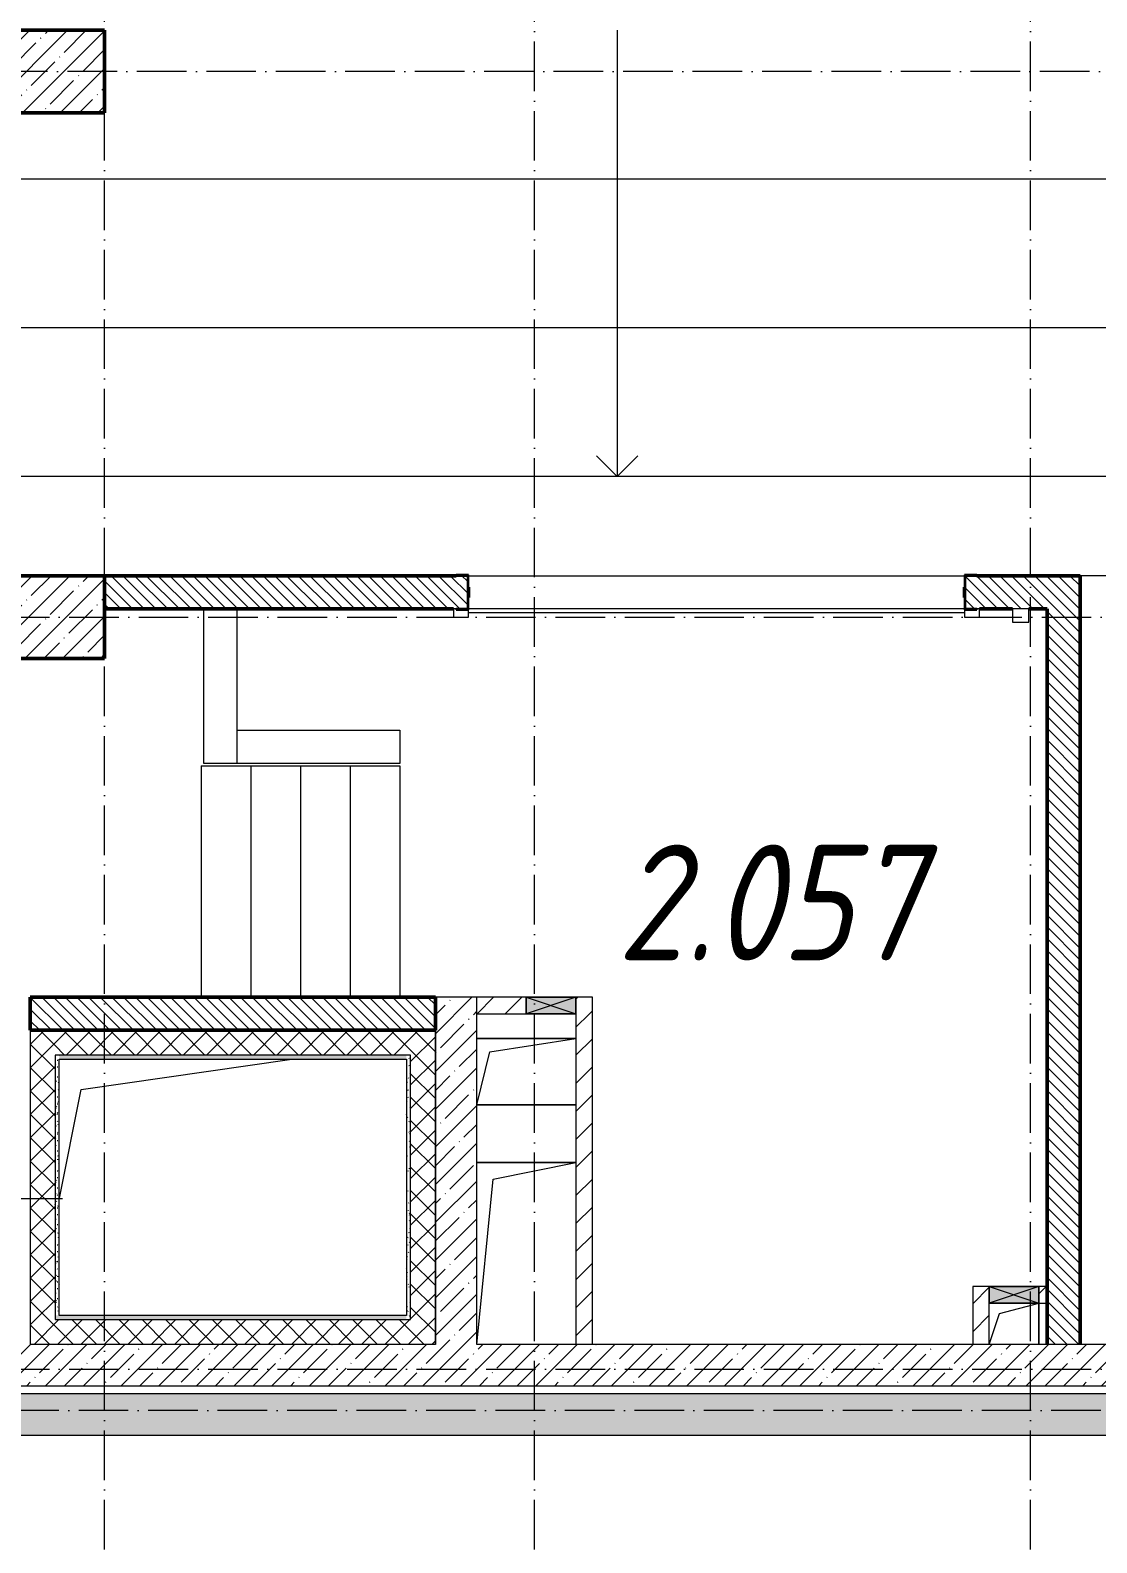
# Model space of a CAD drawing. Header units: millimetres. Extents: x -136833 to 49383, y -8033 to 344618.
# Drawn here: x -117434 to -110984, y 254378 to 263528 of the extents above; entities that cross this region are included whole.
import ezdxf

# ---------------------------------------------------------------- set-up
doc = ezdxf.new("R2010")
doc.units = ezdxf.units.MM
doc.linetypes.add('200_ШТРИХ_ш1п0_6_', pattern=[160, 100, -60])
doc.linetypes.add('50_200_ШТРИХ_1Т_ш5_п1_п1_', pattern=[700, 500, -100, 0, -100])
for name, color, linetype, lineweight in [('A-DETL-GENF-OTLN', 7, 'Continuous', 9), ('A-DOOR-____-MCUT', 7, 'Continuous', 13), ('A-DOOR-____-OTLN', 7, 'Continuous', 9), ('A-FLOR-____-OTLN', 7, 'Continuous', 9), ('A-GENM-____-MCUT', 7, 'Continuous', 25), ('A-GENM-____-OTLN', 7, 'Continuous', 9), ('A-GENM-____-OTLN-1', 7, 'Continuous', 25), ('A-GLAZ-____-OTLN', 7, 'Continuous', 9), ('A-WALL-____-MCUT-1', 7, 'Continuous', 9), ('A-WALL-____-MCUT-2', 7, 'Continuous', 50), ('A-WALL-____-MCUT-3', 7, 'Continuous', 9), ('A-WALL-____-PATT-1', 7, 'Continuous', 9), ('A-WALL-FNSH-MCUT-1', 7, 'Continuous', 9), ('E-ELEC-EQPM-OTLN', 7, 'Continuous', 9), ('I-WALL-____-OTLN', 7, 'Continuous', 9), ('S-COLS-____-MCUT', 7, 'Continuous', 50), ('S-COLS-____-OTLN', 7, 'Continuous', 9), ('S-GRID-____-OTLN-1', 7, '50_200_ШТРИХ_1Т_ш5_п1_п1_', 9), ('S-STRS-____-OTLN-1', 7, 'Continuous', 9), ('Марки помещений', 7, 'Continuous', 9)]:
    doc.layers.add(name, color=color, linetype=linetype, lineweight=lineweight)
for name, color, linetype, lineweight, true_color in [('A-DETL-GENF-OTLN-4', 9, '200_ШТРИХ_ш1п0_6_', 9, 0x808080), ('A-DETL-GENF-OTLN-5', 7, 'Continuous', 5, 0xc0c0c0), ('A-WALL-____-PATT-2', 7, 'Continuous', 9, 0x787878)]:
    doc.layers.add(name, color=color, linetype=linetype, lineweight=lineweight, true_color=true_color)
doc.styles.add('ISOCPEUR_I_3', font='isocpeui.ttf', dxfattribs={"width": 0.85, "height": 2.2})
pattern_1 = [(135, (-131434.413, 245796.486), (-35.35534, -35.35534), [])]
pattern_2 = [(45, (-131434.41, 245796.49), (-114.0493, 114.0493), []), (45, (-131320.36, 245796.49), (-114.0493, 114.0493), [201.612, -40.322, 3.353, -36.97])]
pattern_3 = [(0, (-131434.413, 245796.486), (81.28, 20.32), [3.353, -57.607, 3.353, -57.607, -325.12]), (0, (-131434.413, 245796.486), (81.28, 20.32), [-121.92, 3.353, -118.567, 3.353, -57.607, -142.24]), (0, (-131434.413, 245796.486), (81.28, 20.32), [-304.8, 3.353, -37.287, 3.353, -98.247]), (120, (-131403.933, 245806.646), (-58.237636, 60.230545), [3.353, -57.607, 3.353, -57.607, -325.12]), (120, (-131403.933, 245806.646), (-58.237636, 60.230545), [-121.92, 3.353, -118.567, 3.353, -57.607, -142.24]), (120, (-131403.933, 245806.646), (-58.237636, 60.230545), [-304.8, 3.353, -37.287, 3.353, -98.247]), (240, (-131393.773, 245847.286), (-23.042364, -80.550545), [3.353, -57.607, 3.353, -57.607, -325.12]), (240, (-131393.773, 245847.286), (-23.042364, -80.550545), [-121.92, 3.353, -118.567, 3.353, -57.607, -142.24]), (240, (-131393.773, 245847.286), (-23.042364, -80.550545), [-304.8, 3.353, -37.287, 3.353, -98.247])]
pattern_4 = [(45, (-131434.41, 245796.49), (-70.7107, 70.7107), []), (135, (-131434.41, 245796.49), (-70.7107, -70.7107), [])]
pattern_5 = [(45, (-131434.41, 245796.49), (-84.8528, 84.8528), [])]

# ---------------------------------------------------------------- blocks, each defined once
blk = doc.blocks.new('BSC_Колонна _Прямоугольная - 500х700-V110-АР1_План отверстий 2 этажа в осях 1-64_А-ГГ')
at = {"layer": 'S-COLS-____-OTLN'}
h = blk.add_hatch(dxfattribs=at)
h.set_pattern_fill('FP_139', color=256, style=0, pattern_type=2)
h.set_pattern_definition([(315, (-17481.04, 14100), (114.0493, 114.0493), []), (315, (-17481.04, 13985.95), (114.0493, 114.0493), [201.612, -40.322, 3.353, -36.97])])
h.paths.add_polyline_path([(-250, 350), (-250, -350), (250, -350), (250, 350)], flags=0)
at = {"layer": 'S-COLS-____-MCUT'}
for p, q in [((250, 350), (-250, 350)), ((-250, 350), (-250, -350)), ((250, -350), (250, 350)), ((-250, -350), (250, -350))]:
    blk.add_line(p, q, dxfattribs=at)
blk = doc.blocks.new('BSC_Колонна _Прямоугольная - 500х700-V134-АР1_План отверстий 2 этажа в осях 1-64_А-ГГ')
at = {"layer": 'S-COLS-____-OTLN'}
h = blk.add_hatch(dxfattribs=at)
h.set_pattern_fill('FP_164', color=256, style=0, pattern_type=2)
h.set_pattern_definition([(315, (-14181.04, 14100), (114.0493, 114.0493), []), (315, (-14181.04, 13985.95), (114.0493, 114.0493), [201.612, -40.322, 3.353, -36.97])])
h.paths.add_polyline_path([(-250, 350), (-250, -350), (250, -350), (250, 350)], flags=0)
at = {"layer": 'S-COLS-____-MCUT'}
for p, q in [((250, 350), (-250, 350)), ((-250, 350), (-250, -350)), ((250, -350), (250, 350)), ((-250, -350), (250, -350))]:
    blk.add_line(p, q, dxfattribs=at)
blk = doc.blocks.new('DM_Штора_Противопожарная_Doormaster_EI-60 - ш_3000 х в_1200-26971279-АР1_План отверстий 2 этажа в осях 1-64_А-ГГ')
at = {"layer": 'A-DOOR-____-MCUT'}
for p, q in [((-1375, 150), (-1465, 150)), ((-1465, 150), (-1465, 100)), ((-1465, 100), (-1450, 100)), ((-1375, 106), (-1375, 150)), ((-1375, 125), (1625, 125)), ((1625, 150), (1625, 106)), ((1715, 150), (1625, 150)), ((1700, 100), (1715, 100)), ((1715, 100), (1715, 150))]:
    blk.add_line(p, q, dxfattribs=at)
at = {"layer": 'E-ELEC-EQPM-OTLN'}
for p, q in [((-1665, 180), (-1765, 180)), ((-1765, 180), (-1765, 100)), ((-1765, 100), (-1665, 100)), ((-1665, 100), (-1665, 180))]:
    blk.add_line(p, q, dxfattribs=at)
blk = doc.blocks.new('Фахверк_СКБ_Уголок - 200_3380-28509457-АР1_План отверстий 2 этажа в осях 1-64_А-ГГ')
at = {"layer": 'A-GENM-____-MCUT'}
for p, q in [((200, 156), (125, 156)), ((125, 156), (125, 81)), ((131, 81), (131, 150)), ((131, 150), (200, 150)), ((200, 150), (200, 156)), ((125, 81), (131, 81)), ((131, 19), (125, 19)), ((125, 19), (125, -56)), ((131, -50), (131, 19)), ((125, -56), (200, -56)), ((200, -50), (131, -50)), ((200, -56), (200, -50))]:
    blk.add_line(p, q, dxfattribs=at)
blk = doc.blocks.new('AR_Отверстие прямоугольное _в плите_ - AR_Отверстие прямоугольное _в плите_-30552514-АР1_План отверстий 2 этажа в осях 1-64_А-ГГ')
at = {"layer": 'A-GENM-____-OTLN'}
for p, q in [((-916.7, 616.7), (356.8, 800)), ((-1050, -50), (-916.7, 616.7))]:
    blk.add_line(p, q, dxfattribs=at)
blk = doc.blocks.new('AR_Отверстие прямоугольное _в плите_ - AR_Отверстие прямоугольное _в плите_-V172-АР1_План отверстий 2 этажа в осях 1-64_А-ГГ')
at = {"layer": 'A-GENM-____-OTLN'}
for p, q in [((300, 550), (-300, 550)), ((-200, 450), (300, 550)), ((-300, -550), (-200, 450))]:
    blk.add_line(p, q, dxfattribs=at)
blk = doc.blocks.new('AR_Отверстие прямоугольное _в плите_ - AR_Отверстие прямоугольное _в плите_-V188-АР1_План отверстий 2 этажа в осях 1-64_А-ГГ')
at = {"layer": 'A-GENM-____-OTLN'}
for p, q in [((-87.5, 62.5), (150, 125)), ((150, -125), (150, 125)), ((-150, -125), (-87.5, 62.5))]:
    blk.add_line(p, q, dxfattribs=at)
blk = doc.blocks.new('AR_Отверстие прямоугольное _в плите_ - AR_Отверстие прямоугольное _в плите_-30552531-АР1_План отверстий 2 этажа в осях 1-64_А-ГГ')
at = {"layer": 'A-GENM-____-OTLN'}
for p, q in [((300, 200), (-300, 200)), ((-220, 120), (300, 200)), ((-300, -200), (-220, 120)), ((-300, -200), (300, -200))]:
    blk.add_line(p, q, dxfattribs=at)
blk = doc.blocks.new('AR_Отверстие прямоугольное _в стене__БезПР - AR_Отверстие прямоугольное _в стене__БезПР-36788904-АР1_План отверстий 2 этажа в осях 1-64_А-ГГ')
at = {"layer": 'A-GLAZ-____-OTLN'}
blk.add_hatch(color=256, dxfattribs=at).paths.add_polyline_path([(150, -50), (150, 50), (-150, 50), (-150, -50)], flags=0)
at = {"layer": 'A-DETL-GENF-OTLN'}
for p, q in [((-150, -50), (-150, 50)), ((-150, 50), (150, 50)), ((150, 50), (-150, -50)), ((-150, 50), (150, -50)), ((150, 50), (-150, 50)), ((-150, 50), (-150, -50)), ((150, 50), (150, -50)), ((150, -50), (150, 50)), ((150, -50), (-150, -50)), ((-150, -50), (150, -50))]:
    blk.add_line(p, q, dxfattribs=at)
at = {"layer": 'A-GLAZ-____-OTLN'}
blk.add_line((150, 50), (-150, 50), dxfattribs=at)
blk = doc.blocks.new('AR_Отверстие прямоугольное _в стене__БезПР - AR_Отверстие прямоугольное _в стене__БезПР-36428157-АР1_План отверстий 2 этажа в осях 1-64_А-ГГ')
at = {"layer": 'A-GLAZ-____-OTLN'}
blk.add_hatch(color=256, dxfattribs=at).paths.add_polyline_path([(150, -50), (150, 50), (-150, 50), (-150, -50)], flags=0)
at = {"layer": 'A-DETL-GENF-OTLN'}
for p, q in [((-150, -50), (-150, 50)), ((-150, 50), (150, 50)), ((150, 50), (-150, -50)), ((-150, 50), (150, -50)), ((150, 50), (-150, 50)), ((-150, 50), (-150, -50)), ((150, 50), (150, -50)), ((150, -50), (150, 50)), ((150, -50), (-150, -50)), ((-150, -50), (150, -50))]:
    blk.add_line(p, q, dxfattribs=at)
at = {"layer": 'A-GLAZ-____-OTLN'}
blk.add_line((150, 50), (-150, 50), dxfattribs=at)
blk = doc.blocks.new('DET_L_Имитация разреза_ISO2-5 - Низ-36884722-АР1_План отверстий 2 этажа в осях 1-64_А-ГГ')
at = {"layer": 'A-DETL-GENF-OTLN-5'}
blk.add_line((143.1, 0), (1256.9, 0), dxfattribs=at)
blk = doc.blocks.new('3эт')
at = {"layer": 'S-GRID-____-OTLN-1', "color": 251, "ltscale": 0.6, "true_color": 0x636466}
for p, q in [((298220.7, -91346.1), (298220.7, -36982.5)), ((300820.7, -91346.1), (300820.7, -36982.5)), ((303820.7, -91346.1), (303820.7, -36982.5)), ((310478.4, -69382.4), (279101.9, -69382.4)), ((279101.9, -72682.4), (310478.4, -72682.4)), ((279101.9, -77232.4), (307641.3, -77232.4)), ((387845.1, -77482.4), (279340.9, -77482.4))]:
    blk.add_line(p, q, dxfattribs=at)

msp = doc.modelspace()

# ---------------------------------------------------------------- hatches: boundary and pattern name
at = {"layer": 'A-WALL-____-PATT-1'}
h = msp.add_hatch(dxfattribs=at)
h.set_pattern_fill('FP_6', color=256, style=0, pattern_type=2)
h.set_pattern_definition(pattern_1)
h.paths.add_polyline_path([(-111084.4, 260027.5), (-111084.4, 260227.5), (-111778.4, 260227.5), (-111778.4, 260158.5), (-111784.4, 260158.5), (-111784.4, 260096.5), (-111778.4, 260096.5), (-111778.4, 260027.5), (-111284.4, 260027.5)], flags=0)
h.paths.add_polyline_path([(-115540.9, 260027.5), (-114790.4, 260028.1), (-114790.4, 260096.5), (-114784.4, 260096.5), (-114784.4, 260158.5), (-114790.4, 260158.5), (-114790.4, 260227.5), (-116984.4, 260227.5), (-116984.4, 260027.5)], flags=0)
h = msp.add_hatch(dxfattribs=at)
h.set_pattern_fill('FP_6', color=256, style=0, pattern_type=2)
h.set_pattern_definition(pattern_1)
h.paths.add_polyline_path([(-111084.4, 255577.5), (-111084.4, 260027.5), (-111284.4, 260027.5), (-111284.4, 255577.5)], flags=0)
h = msp.add_hatch(dxfattribs=at)
h.set_pattern_fill('FP_6', color=256, style=0, pattern_type=2)
h.set_pattern_definition(pattern_1)
h.paths.add_polyline_path([(-114984.4, 257477.5), (-114984.4, 257677.5), (-117434.4, 257677.5), (-117434.4, 257477.5), (-115540.9, 257477.5)], flags=0)
h = msp.add_hatch(dxfattribs=at)
h.set_pattern_fill('FP_25', color=256, style=0, pattern_type=2)
h.set_pattern_definition(pattern_2)
h.paths.add_polyline_path([(-114734.4, 255577.5), (-114734.4, 257677.5), (-114984.4, 257677.5), (-114984.4, 255577.5)], flags=0)
h = msp.add_hatch(dxfattribs=at)
h.set_pattern_fill('FP_4', color=256, style=0, pattern_type=2)
h.set_pattern_definition(pattern_5)
h.paths.add_polyline_path([(-114734.4, 257577.5), (-114434.4, 257577.5), (-114434.4, 257677.5), (-114734.4, 257677.5)], flags=0)
h.paths.add_polyline_path([(-114034.4, 257577.5), (-114034.4, 257677.5), (-114134.4, 257677.5), (-114134.4, 257577.5)], flags=0)
h = msp.add_hatch(dxfattribs=at)
h.set_pattern_fill('FP_4', color=256, style=0, pattern_type=2)
h.set_pattern_definition(pattern_5)
h.paths.add_polyline_path([(-114134.4, 255577.5), (-114034.4, 255577.5), (-114034.4, 257577.5), (-114134.4, 257577.5), (-114134.4, 256852.3)], flags=0)
h = msp.add_hatch(dxfattribs=at)
h.set_pattern_fill('FP_1', color=256, style=0, pattern_type=2)
h.set_pattern_definition(pattern_4)
h.paths.add_polyline_path([(-117434.4, 255727.5), (-117284.4, 255727.5), (-117284.4, 257477.5), (-117434.4, 257477.5), (-117434.4, 255752.5)], flags=0)
h = msp.add_hatch(dxfattribs=at)
h.set_pattern_fill('FP_1', color=256, style=0, pattern_type=2)
h.set_pattern_definition(pattern_4)
h.paths.add_polyline_path([(-117284.4, 257327.5), (-115134.4, 257327.5), (-115134.4, 257477.5), (-117284.4, 257477.5)], flags=0)
h = msp.add_hatch(dxfattribs=at)
h.set_pattern_fill('FP_1', color=256, style=0, pattern_type=2)
h.set_pattern_definition(pattern_4)
h.paths.add_polyline_path([(-115134.4, 255577.5), (-114984.4, 255577.5), (-114984.4, 257477.5), (-115134.4, 257477.5), (-115134.4, 255727.5)], flags=0)
h = msp.add_hatch(dxfattribs=at)
h.set_pattern_fill('FP_4', color=256, style=0, pattern_type=2)
h.set_pattern_definition(pattern_5)
h.paths.add_polyline_path([(-111734.4, 255577.5), (-111634.4, 255577.5), (-111634.4, 255927.5), (-111734.4, 255927.5)], flags=0)
h = msp.add_hatch(dxfattribs=at)
h.set_pattern_fill('FP_4', color=256, style=0, pattern_type=2)
h.set_pattern_definition(pattern_5)
h.paths.add_polyline_path([(-111284.4, 255827.5), (-111284.4, 255927.5), (-111334.4, 255927.5), (-111334.4, 255827.5)], flags=0)
h = msp.add_hatch(dxfattribs=at)
h.set_pattern_fill('FP_1', color=256, style=0, pattern_type=2)
h.set_pattern_definition(pattern_4)
h.paths.add_polyline_path([(-115159.4, 255577.5), (-115134.4, 255577.5), (-115134.4, 255727.5), (-117434.4, 255727.5), (-117434.4, 255577.5), (-117308.4, 255577.5)], flags=0)
h = msp.add_hatch(dxfattribs=at)
h.set_pattern_fill('FP_25', color=256, style=0, pattern_type=2)
h.set_pattern_definition(pattern_2)
h.paths.add_polyline_path([(-108584.4, 255327.5), (-108584.4, 255577.5), (-108784.4, 255577.5), (-108784.4, 255327.5)], flags=0)
h.paths.add_polyline_path([(-110884.4, 255327.5), (-110884.4, 255577.5), (-118534.4, 255577.5), (-118534.4, 255327.5), (-113773.5, 255327.5)], flags=0)
h.paths.add_polyline_path([(-120843.3, 255327.5), (-120634.4, 255327.5), (-120634.4, 255577.5), (-121334.4, 255577.5), (-121334.4, 255327.5)], flags=0)
h = msp.add_hatch(dxfattribs=at)
h.set_pattern_fill('FP_25', color=256, style=0, pattern_type=2)
h.set_pattern_definition(pattern_2)
h.paths.add_polyline_path([(-108784.4, 255027.5), (-107884.4, 255027.5), (-107884.4, 255277.5), (-108784.4, 255277.5)], flags=0)
h.paths.add_polyline_path([(-110884.4, 255027.5), (-110884.4, 255277.5), (-118534.4, 255277.5), (-118534.4, 255027.5), (-113773.5, 255027.5)], flags=0)
h.paths.add_polyline_path([(-120634.4, 255027.5), (-120634.4, 255277.5), (-121834.4, 255277.5), (-121834.4, 255027.5), (-120843.3, 255027.5)], flags=0)
h.paths.add_polyline_path([(-126145.7, 255027.5), (-125834.4, 255027.5), (-125834.4, 255277.5), (-133384.4, 255277.5), (-133384.4, 255027.5), (-127913.2, 255027.5)], flags=0)
at = {"layer": 'A-WALL-____-PATT-2'}
h = msp.add_hatch(dxfattribs=at)
h.set_pattern_fill('FP_169', color=256, style=0, pattern_type=2)
h.set_pattern_definition(pattern_3)
h.paths.add_polyline_path([(-117284.4, 255752.5), (-117259.4, 255752.5), (-117259.4, 257327.5), (-117284.4, 257327.5), (-117284.4, 256852.3)], flags=0)
h = msp.add_hatch(dxfattribs=at)
h.set_pattern_fill('FP_169', color=256, style=0, pattern_type=2)
h.set_pattern_definition(pattern_3)
h.paths.add_polyline_path([(-117259.4, 257302.5), (-115159.4, 257302.5), (-115159.4, 257327.5), (-117259.4, 257327.5)], flags=0)
h = msp.add_hatch(dxfattribs=at)
h.set_pattern_fill('FP_169', color=256, style=0, pattern_type=2)
h.set_pattern_definition(pattern_3)
h.paths.add_polyline_path([(-115159.4, 255727.5), (-115134.4, 255727.5), (-115134.4, 257327.5), (-115159.4, 257327.5), (-115159.4, 255752.5)], flags=0)
h = msp.add_hatch(dxfattribs=at)
h.set_pattern_fill('FP_169', color=256, style=0, pattern_type=2)
h.set_pattern_definition(pattern_3)
h.paths.add_polyline_path([(-115159.4, 255727.5), (-115159.4, 255752.5), (-117284.4, 255752.5), (-117284.4, 255727.5)], flags=0)

# ---------------------------------------------------------------- linework, layer by layer
at = {"layer": 'A-FLOR-____-OTLN'}
for p, q in [((-114734.4, 257427.5), (-114134.4, 257427.5)), ((-114134.4, 257027.5), (-114734.4, 257027.5)), ((-114734.4, 256677.5), (-114134.4, 256677.5)), ((-111334.4, 255827.5), (-111334.4, 255577.5))]:
    msp.add_line(p, q, dxfattribs=at)
at = {"layer": 'A-WALL-____-MCUT-1'}
for p, q in [((-114984.4, 257677.5), (-114984.4, 255577.5)), ((-114734.4, 257677.5), (-114984.4, 257677.5)), ((-114734.4, 255577.5), (-114734.4, 257677.5)), ((-114984.4, 255577.5), (-117434.4, 255577.5)), ((-110884.4, 255577.5), (-114734.4, 255577.5)), ((-118534.4, 255327.5), (-110884.4, 255327.5)), ((-110884.4, 255277.5), (-118534.4, 255277.5)), ((-118534.4, 255027.5), (-110884.4, 255027.5))]:
    msp.add_line(p, q, dxfattribs=at)
at = {"layer": 'A-WALL-____-MCUT-2'}
for p, q in [((-114859.4, 260227.5), (-116984.4, 260227.5)), ((-111084.4, 260227.5), (-111709.4, 260227.5)), ((-111084.4, 255577.5), (-111084.4, 260227.5)), ((-114784.4, 260096.5), (-114784.4, 260158.5)), ((-111784.4, 260158.5), (-111784.4, 260096.5)), ((-116984.4, 260027.5), (-114874.4, 260027.5)), ((-111694.4, 260027.5), (-111494.4, 260027.5)), ((-111394.4, 260027.5), (-111284.4, 260027.5)), ((-111284.4, 260027.5), (-111284.4, 255577.5)), ((-114984.4, 257677.5), (-117434.4, 257677.5)), ((-117434.4, 257677.5), (-117434.4, 257477.5)), ((-114984.4, 257477.5), (-114984.4, 257677.5)), ((-117434.4, 257477.5), (-114984.4, 257477.5))]:
    msp.add_line(p, q, dxfattribs=at)
at = {"layer": 'A-WALL-____-MCUT-3'}
for p, q in [((-117434.4, 257477.5), (-117434.4, 255577.5)), ((-114984.4, 257477.5), (-117434.4, 257477.5)), ((-114984.4, 255577.5), (-114984.4, 257477.5)), ((-117284.4, 257327.5), (-117284.4, 255727.5)), ((-115134.4, 257327.5), (-117284.4, 257327.5)), ((-115134.4, 255727.5), (-115134.4, 257327.5)), ((-117284.4, 255727.5), (-115134.4, 255727.5))]:
    msp.add_line(p, q, dxfattribs=at)
at = {"layer": 'A-WALL-FNSH-MCUT-1'}
for p, q in [((-114434.4, 257677.5), (-114734.4, 257677.5)), ((-114034.4, 257677.5), (-114134.4, 257677.5)), ((-114034.4, 255577.5), (-114034.4, 257677.5)), ((-114734.4, 257577.5), (-114434.4, 257577.5)), ((-114134.4, 257577.5), (-114134.4, 255577.5)), ((-117259.4, 255752.5), (-117259.4, 257302.5)), ((-117259.4, 257302.5), (-115159.4, 257302.5)), ((-115159.4, 257302.5), (-115159.4, 255752.5)), ((-111634.4, 255927.5), (-111734.4, 255927.5)), ((-111734.4, 255927.5), (-111734.4, 255577.5)), ((-111284.4, 255927.5), (-111334.4, 255927.5)), ((-115159.4, 255752.5), (-117259.4, 255752.5)), ((-111634.4, 255577.5), (-111634.4, 255827.5)), ((-111334.4, 255827.5), (-111284.4, 255827.5))]:
    msp.add_line(p, q, dxfattribs=at)
at = {"layer": 'I-WALL-____-OTLN'}
for p, q in [((-114784.4, 260227.5), (-111784.4, 260227.5)), ((-116384.8, 259092.5), (-116384.8, 260027.5)), ((-116184.8, 260027.5), (-116184.8, 259092.5)), ((-111784.4, 260027.5), (-114784.4, 260027.5)), ((-116184.8, 259292.5), (-115199.8, 259292.5)), ((-115199.8, 259292.5), (-115199.8, 259092.5)), ((-115199.8, 259092.5), (-116384.8, 259092.5))]:
    msp.add_line(p, q, dxfattribs=at)
at = {"layer": 'S-STRS-____-OTLN-1'}
for p, q in [((-113884.4, 263527.5), (-113884.4, 262627.5)), ((-110084.4, 262627.5), (-117684.4, 262627.5)), ((-110084.4, 262627.5), (-117684.4, 262627.5)), ((-113884.4, 262627.5), (-113884.4, 261727.5)), ((-110084.4, 261727.5), (-117684.4, 261727.5)), ((-110084.4, 261727.5), (-117684.4, 261727.5)), ((-113884.4, 261727.5), (-113884.4, 260827.5)), ((-113884.4, 260827.5), (-114009.4, 260952.5)), ((-113884.4, 260827.5), (-113759.4, 260952.5)), ((-110084.4, 260827.5), (-117684.4, 260827.5)), ((-110084.4, 260827.5), (-117684.4, 260827.5)), ((-110084.4, 260227.5), (-111084.4, 260227.5)), ((-116399.8, 259077.5), (-116399.8, 257677.5)), ((-116399.8, 259077.5), (-116099.8, 259077.5)), ((-116399.8, 259077.5), (-116399.8, 257677.5)), ((-116099.8, 259077.5), (-115799.8, 259077.5)), ((-116099.8, 259077.5), (-116099.8, 257677.5)), ((-116099.8, 259077.5), (-116099.8, 257677.5)), ((-115799.8, 259077.5), (-115499.8, 259077.5)), ((-115799.8, 259077.5), (-115799.8, 257677.5)), ((-115799.8, 259077.5), (-115799.8, 257677.5)), ((-115499.8, 259077.5), (-115199.8, 259077.5)), ((-115499.8, 259077.5), (-115499.8, 257677.5)), ((-115499.8, 259077.5), (-115499.8, 257677.5)), ((-115199.8, 259077.5), (-115199.8, 257677.5))]:
    msp.add_line(p, q, dxfattribs=at)

# ---------------------------------------------------------------- block references
msp.add_blockref('3эт', (-415205.1, 332659.9))
at = {"layer": 'A-DETL-GENF-OTLN-4', "rotation": 180}
msp.add_blockref('DET_L_Имитация разреза_ISO2-5 - Низ-36884722-АР1_План отверстий 2 этажа в осях 1-64_А-ГГ', (-117096.1, 256457.5), dxfattribs=at)
at = {"layer": 'A-DOOR-____-OTLN', "rotation": 180}
msp.add_blockref('DM_Штора_Противопожарная_Doormaster_EI-60 - ш_3000 х в_1200-26971279-АР1_План отверстий 2 этажа в осях 1-64_А-ГГ', (-113159.4, 260127.5), dxfattribs=at)
at = {"layer": 'A-GENM-____-OTLN'}
for name, p in [('AR_Отверстие прямоугольное _в плите_ - AR_Отверстие прямоугольное _в плите_-30552531-АР1_План отверстий 2 этажа в осях 1-64_А-ГГ', (-114434.4, 257227.5)), ('AR_Отверстие прямоугольное _в плите_ - AR_Отверстие прямоугольное _в плите_-30552514-АР1_План отверстий 2 этажа в осях 1-64_А-ГГ', (-116209.4, 256502.5)), ('AR_Отверстие прямоугольное _в плите_ - AR_Отверстие прямоугольное _в плите_-V172-АР1_План отверстий 2 этажа в осях 1-64_А-ГГ', (-114434.4, 256127.5)), ('AR_Отверстие прямоугольное _в плите_ - AR_Отверстие прямоугольное _в плите_-V188-АР1_План отверстий 2 этажа в осях 1-64_А-ГГ', (-111484.4, 255702.5))]:
    msp.add_blockref(name, p, dxfattribs=at)
at = {"layer": 'A-GENM-____-OTLN-1', "rotation": 180}
msp.add_blockref('Фахверк_СКБ_Уголок - 200_3380-28509457-АР1_План отверстий 2 этажа в осях 1-64_А-ГГ', (-114659.4, 260177.5), dxfattribs=at)
at = {"layer": 'A-GENM-____-OTLN-1'}
msp.add_blockref('Фахверк_СКБ_Уголок - 200_3380-28509457-АР1_План отверстий 2 этажа в осях 1-64_А-ГГ', (-111909.4, 260077.5), dxfattribs=at)
at = {"layer": 'A-GLAZ-____-OTLN'}
for name, p in [('AR_Отверстие прямоугольное _в стене__БезПР - AR_Отверстие прямоугольное _в стене__БезПР-36788904-АР1_План отверстий 2 этажа в осях 1-64_А-ГГ', (-114284.4, 257627.5)), ('AR_Отверстие прямоугольное _в стене__БезПР - AR_Отверстие прямоугольное _в стене__БезПР-36428157-АР1_План отверстий 2 этажа в осях 1-64_А-ГГ', (-111484.4, 255877.5))]:
    msp.add_blockref(name, p, dxfattribs=at)
at = {"layer": 'S-COLS-____-OTLN', "rotation": 89.9999999999999}
for name, p in [('BSC_Колонна _Прямоугольная - 500х700-V110-АР1_План отверстий 2 этажа в осях 1-64_А-ГГ', (-117334.4, 263277.5)), ('BSC_Колонна _Прямоугольная - 500х700-V134-АР1_План отверстий 2 этажа в осях 1-64_А-ГГ', (-117334.4, 259977.5))]:
    msp.add_blockref(name, p, dxfattribs=at)

# ---------------------------------------------------------------- texts
at = {"layer": 'Марки помещений', "insert": (-113886.1, 258600.9), "char_height": 700, "width": 785.654, "attachment_point": 1, "style": 'ISOCPEUR_I_3'}
msp.add_mtext('2.057', dxfattribs=at)

doc.saveas('drawing.dxf')
